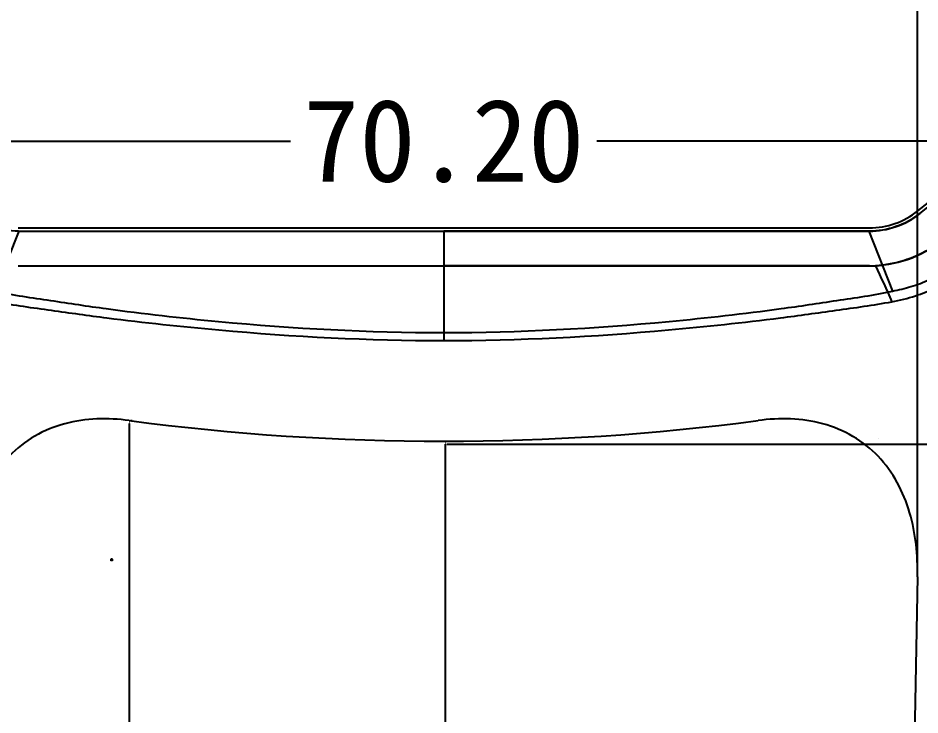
# Model space of a CAD drawing. Header units: inches. Extents: x -850 to 339, y -315 to 884.
# Drawn here: x -7.1 to 47.4, y -198.3 to -156.1 of the extents above; entities that cross this region are included whole.
import ezdxf
from ezdxf.lldxf.tags import DXFTag

# ---------------------------------------------------------------- set-up
doc = ezdxf.new("R2010")
doc.units = ezdxf.units.IN
doc.header["$MEASUREMENT"] = 0
doc.layers.add('SX$17', color=7, linetype='Continuous', true_color=0xffffff)
for name, color, linetype in [('VE001I437$0000000000011', 255, 'Continuous'), ('VE001I438$0000000000011', 255, 'Continuous'), ('VE001I439$0000000000011', 255, 'Continuous'), ('VE001I440$0000000000011', 255, 'Continuous'), ('VE001I441$0000000000011', 255, 'Continuous'), ('VE001I442$0000000000011', 255, 'Continuous'), ('VE001I453$1000000100011', 255, 'Continuous'), ('VE001I454$1000000100011', 255, 'Continuous'), ('VE001I455$1000000100011', 255, 'Continuous'), ('VE200I1000$1000000100011', 255, 'Continuous'), ('VE200I1012$0000000000011', 255, 'Continuous'), ('VE200I1022$0000000000011', 255, 'Continuous'), ('VE200I1023$0000000000011', 255, 'Continuous'), ('VE200I1035$0000000000011', 255, 'Continuous'), ('VE200I1036$0000000000011', 255, 'Continuous'), ('VE200I1037$0000000000011', 255, 'Continuous'), ('VE200I1038$1000000100011', 255, 'Continuous'), ('VE200I1041$0000000000011', 255, 'Continuous'), ('VE200I1042$0000000000011', 255, 'Continuous'), ('VE200I1049$0000000000011', 255, 'Continuous'), ('VE200I1050$0000000000011', 255, 'Continuous'), ('VE200I1070$0000000000011', 255, 'Continuous'), ('VE200I1071$0000000000111', 255, 'Continuous'), ('VE200I1074$0000000000011', 255, 'Continuous'), ('VE200I1075$0000000000111', 255, 'Continuous'), ('VE200I1076$0000000000111', 255, 'Continuous'), ('VE200I1079$0000000000111', 255, 'Continuous'), ('VE200I474$0000000000011', 255, 'Continuous'), ('VE200I475$0000000000011', 255, 'Continuous'), ('VE200I476$0000000000011', 255, 'Continuous'), ('VE200I941$1000000100011', 255, 'Continuous'), ('VE200I942$1000000100011', 255, 'Continuous'), ('VE200I945$1000000100011', 255, 'Continuous'), ('VE200I966$1000000100011', 255, 'Continuous'), ('VE200I970$1000001110011', 255, 'Continuous'), ('VE200I971$1001001110011', 255, 'Continuous'), ('VE200I972$1000000100011', 255, 'Continuous'), ('VE200I992$1000000100011', 255, 'Continuous'), ('VE200I993$1000001110011', 255, 'Continuous'), ('VE200I994$1100101110011', 255, 'Continuous'), ('VE200I998$1000001100011', 255, 'Continuous'), ('VE200I999$1100101110011', 255, 'Continuous')]:
    doc.layers.add(name, color=color, linetype=linetype)
tags = doc.linetypes.add('HIDDEN', pattern=[0.5, 0.25, -0.25]).pattern_tags.tags
tags[6:7] = [DXFTag(74, 4), DXFTag(75, 0), DXFTag(340, '0'), DXFTag(46, 0.0), DXFTag(50, 0.0), DXFTag(44, 0.0), DXFTag(45, 0.0)]
tags[4:5] = [DXFTag(74, 4), DXFTag(75, 0), DXFTag(340, '0'), DXFTag(46, 0.0), DXFTag(50, 0.0), DXFTag(44, 0.0), DXFTag(45, 0.0)]
doc.dimstyles.get("Standard").update_dxf_attribs({"dimtxt": 5, "dimasz": 0.18, "dimexe": 0.18, "dimexo": 0.0625, "dimgap": 0.09, "dimtad": 0, "dimtih": 1, "dimtoh": 1, "dimzin": 0, "dimdsep": 46, "dimtxsty": 'Standard', "dimcen": 0.09, "dimclrt": 3, "dimadec": 0, "dimazin": 0, "dimtfac": 1, "dimtofl": 0, "dimtmove": 0, "dimatfit": 3, "dimfxl": 0, "dimtolj": 1, "dimtzin": 0, "dimarcsym": 0})

# ---------------------------------------------------------------- blocks, each defined once
blk = doc.blocks.new('*D94')
at = {"color": 0, "lineweight": -2}
for p, q in [((-16.468, -171.19), (-16.468, -163.387)), ((53.732, -171.19), (53.732, -163.387)), ((-16.288, -163.567), (9.375, -163.567)), ((53.552, -163.567), (27.888, -163.567))]:
    blk.add_line(p, q, dxfattribs=at)
at = {"color": 0}
for points in [[(-16.288, -163.537), (-16.288, -163.597), (-16.468, -163.567)], [(53.552, -163.537), (53.552, -163.597), (53.732, -163.567)]]:
    blk.add_solid(points, dxfattribs=at)
at = {"layer": 'Defpoints', "color": 0}
for p in [(53.732, -163.567), (-16.468, -171.253, 1.3), (53.732, -171.253, 1.3)]:
    blk.add_point(p, dxfattribs=at)
at = {"color": 3, "insert": (18.632, -163.567), "char_height": 5, "attachment_point": 5}
blk.add_mtext('\\A1;70.20', dxfattribs=at)
blk = doc.blocks.new('*D85')
at = {"color": 0, "lineweight": -2}
for p, q in [((18.694, -85.505), (92.722, -85.505)), ((92.542, -85.685), (92.542, -184.632)), ((92.542, -288.759), (92.542, -189.812)), ((18.694, -288.939), (92.722, -288.939))]:
    blk.add_line(p, q, dxfattribs=at)
at = {"color": 0}
for points in [[(92.512, -85.685), (92.572, -85.685), (92.542, -85.505)], [(92.512, -288.759), (92.572, -288.759), (92.542, -288.939)]]:
    blk.add_solid(points, dxfattribs=at)
at = {"layer": 'Defpoints', "color": 0}
for p in [(18.632, -85.505, 8.3), (18.632, -288.939, 8.3), (92.542, -288.939)]:
    blk.add_point(p, dxfattribs=at)
at = {"color": 3, "insert": (92.542, -187.222), "char_height": 5, "attachment_point": 5}
blk.add_mtext('\\A1;203.43', dxfattribs=at)
blk = doc.blocks.new('*D99')
at = {"color": 0, "lineweight": -2}
for p, q in [((-0.372, -180.658), (-0.372, -226.445)), ((-0.309, -180.478), (-0.192, -180.478)), ((-0.372, -277.411), (-0.372, -231.625)), ((-4.897, -277.591), (-0.192, -277.591))]:
    blk.add_line(p, q, dxfattribs=at)
at = {"color": 0}
for points in [[(-0.402, -180.658), (-0.342, -180.658), (-0.372, -180.478)], [(-0.402, -277.411), (-0.342, -277.411), (-0.372, -277.591)]]:
    blk.add_solid(points, dxfattribs=at)
at = {"layer": 'Defpoints', "color": 0}
for p in [(-0.372, -180.478, 15), (-0.372, -180.478), (-4.96, -277.591, 15)]:
    blk.add_point(p, dxfattribs=at)
at = {"color": 3, "insert": (-0.372, -229.035), "char_height": 5, "attachment_point": 5}
blk.add_mtext('\\A1;97.11', dxfattribs=at)
blk = doc.blocks.new('*D100')
at = {"color": 0, "lineweight": -2}
for p, q in [((18.632, -36.628), (18.632, -36.448)), ((18.542, -36.538), (18.722, -36.538)), ((18.758, -219.983), (18.732, -181.907)), ((18.938, -219.983), (18.758, -219.983))]:
    blk.add_line(p, q, dxfattribs=at)
at = {"color": 0}
blk.add_solid([(18.762, -181.907), (18.702, -181.907), (18.731, -181.727)], dxfattribs=at)
at = {"layer": 'Defpoints', "color": 0}
for p in [(18.632, -36.538, 15), (18.731, -181.727, 15)]:
    blk.add_point(p, dxfattribs=at)
at = {"color": 3, "insert": (32.361, -219.983), "char_height": 5, "attachment_point": 5}
blk.add_mtext('\\A1;R145.19', dxfattribs=at)
blk = doc.blocks.new('*D104')
at = {"color": 0, "lineweight": -2}
for p, q in [((29.289, -244.632), (29.469, -244.632)), ((29.469, -244.632), (30.212, -277.82))]:
    blk.add_line(p, q, dxfattribs=at)
at = {"color": 0}
blk.add_solid([(30.242, -277.819), (30.182, -277.82), (30.216, -278)], dxfattribs=at)
at = {"layer": 'Defpoints', "color": 0}
for p in [(18.632, 239.532, 15), (30.216, -278, 15)]:
    blk.add_point(p, dxfattribs=at)
at = {"color": 3, "insert": (15.032, -244.632), "char_height": 5, "attachment_point": 5}
blk.add_mtext('\\A1;R517.66', dxfattribs=at)
blk = doc.blocks.new('*D107')
at = {"color": 0, "lineweight": -2}
for p, q in [((-31.375, -176.008), (-31.195, -176.008)), ((-31.195, -176.008), (-9.524, -185.395)), ((-1.524, -188.9), (-1.344, -188.9)), ((-1.434, -188.99), (-1.434, -188.81))]:
    blk.add_line(p, q, dxfattribs=at)
at = {"color": 0}
blk.add_solid([(-9.512, -185.368), (-9.536, -185.423), (-9.359, -185.467)], dxfattribs=at)
at = {"layer": 'Defpoints', "color": 0}
for p in [(-9.359, -185.467, 15), (-1.434, -188.9, 15)]:
    blk.add_point(p, dxfattribs=at)
at = {"color": 3, "insert": (-41.465, -176.008), "char_height": 5, "attachment_point": 5}
blk.add_mtext('\\A1;R8.64', dxfattribs=at)
blk = doc.blocks.new('*D108')
at = {"color": 0, "lineweight": -2}
for p, q in [((-10.009, -189.872), (-10.009, -133.139)), ((-9.829, -133.319), (8.542, -133.319)), ((47.092, -133.319), (28.722, -133.319)), ((47.272, -189.872), (47.272, -133.139))]:
    blk.add_line(p, q, dxfattribs=at)
at = {"color": 0}
for points in [[(-9.829, -133.289), (-9.829, -133.349), (-10.009, -133.319)], [(47.092, -133.289), (47.092, -133.349), (47.272, -133.319)]]:
    blk.add_solid(points, dxfattribs=at)
at = {"layer": 'Defpoints', "color": 0}
for p in [(47.272, -133.319), (-10.009, -189.934, 15), (47.272, -189.934, 15)]:
    blk.add_point(p, dxfattribs=at)
at = {"color": 3, "insert": (18.632, -133.319), "char_height": 5, "attachment_point": 5}
blk.add_mtext('\\A1;57.28', dxfattribs=at)
blk = doc.blocks.new('*D109')
at = {"color": 0, "lineweight": -2}
for p, q in [((18.824, -181.907), (77.331, -181.907)), ((77.151, -182.087), (77.151, -227.452)), ((77.151, -277.997), (77.151, -232.632)), ((18.824, -278.177), (77.331, -278.177))]:
    blk.add_line(p, q, dxfattribs=at)
at = {"color": 0}
for points in [[(77.121, -182.087), (77.181, -182.087), (77.151, -181.907)], [(77.121, -277.997), (77.181, -277.997), (77.151, -278.177)]]:
    blk.add_solid(points, dxfattribs=at)
at = {"layer": 'Defpoints', "color": 0}
for p in [(18.762, -181.907), (18.762, -278.177), (77.151, -278.177)]:
    blk.add_point(p, dxfattribs=at)
at = {"color": 3, "insert": (77.151, -230.042), "char_height": 5, "attachment_point": 5}
blk.add_mtext('\\A1;96.27', dxfattribs=at)

msp = doc.modelspace()

# ---------------------------------------------------------------- linework, layer by layer
at = {"layer": 'SX$17', "color": 9, "linetype": 'HIDDEN'}
msp.add_line((44.926, -181.585, 13.106), (44.926, -181.585, 8.6), dxfattribs=at)
at = {"layer": 'VE001I437$0000000000011', "color": 21}
msp.add_line((-7.098, -168.819, 13.1), (44.361, -168.819, 13.1), dxfattribs=at)
at = {"layer": 'VE001I438$0000000000011', "color": 21}
msp.add_line((-7.098, -168.819, 14.8), (-7.098, -168.819, 13.1), dxfattribs=at)
at = {"layer": 'VE001I439$0000000000011', "color": 21}
msp.add_arc((44.361, -164.119, 13.1), 4.7, 270, 308.5, dxfattribs=at)
at = {"layer": 'VE001I440$0000000000011', "color": 21}
msp.add_line((44.361, -168.819, 14.8), (44.361, -168.819, 13.1), dxfattribs=at)
at = {"layer": 'VE001I441$0000000000011', "color": 21}
msp.add_line((47.287, -167.797, 13.1), (56.558, -160.423, 13.1), dxfattribs=at)
at = {"layer": 'VE001I442$0000000000011', "color": 21}
msp.add_line((47.287, -167.797, 14.8), (47.287, -167.797, 13.1), dxfattribs=at)
at = {"layer": 'VE001I453$1000000100011', "color": 21}
msp.add_line((-7.098, -168.819, 14.8), (44.361, -168.819, 14.8), dxfattribs=at)
at = {"layer": 'VE001I454$1000000100011', "color": 21}
msp.add_arc((44.361, -164.119, 14.8), 4.7, 270, 308.5, dxfattribs=at)
at = {"layer": 'VE001I455$1000000100011', "color": 21}
msp.add_line((47.287, -167.797, 14.8), (56.558, -160.423, 14.8), dxfattribs=at)
at = {"layer": 'VE200I1000$1000000100011', "color": 9}
msp.add_open_spline([(47.42, -167.947, 14.532), (46.547, -168.645, 14.533), (45.45, -169.026, 14.53), (44.331, -169.019, 14.528)], degree=3, dxfattribs=at)
at = {"layer": 'VE200I1012$0000000000011', "color": 9}
msp.add_line((47.411, -167.954, 13.1), (56.682, -160.58, 13.1), dxfattribs=at)
at = {"layer": 'VE200I1022$0000000000011', "color": 9}
msp.add_line((-7.098, -169.019, 13.1), (44.361, -169.019, 13.1), dxfattribs=at)
at = {"layer": 'VE200I1023$0000000000011', "color": 9}
msp.add_arc((44.361, -164.119, 13.1), 4.9, 270, 308.5, dxfattribs=at)
at = {"layer": 'VE200I1035$0000000000011', "color": 9}
msp.add_line((47.411, -167.954, 13.1), (47.411, -167.954, 14.532), dxfattribs=at)
at = {"layer": 'VE200I1036$0000000000011', "color": 9}
msp.add_line((44.361, -169.019, 13.1), (44.361, -169.019, 14.528), dxfattribs=at)
at = {"layer": 'VE200I1037$0000000000011', "color": 9}
msp.add_line((-7.098, -169.019, 13.1), (-7.098, -169.019, 14.528), dxfattribs=at)
at = {"layer": 'VE200I1038$1000000100011', "color": 9}
msp.add_open_spline([(-7.068, -169.019, 14.528), (-4.079, -169.019, 14.538), (-1.091, -169.019, 14.539), (1.898, -169.019, 14.542), (4.687, -169.019, 14.544), (7.476, -169.019, 14.546), (10.265, -169.019, 14.547), (13.054, -169.019, 14.548), (15.843, -169.019, 14.549), (18.632, -169.019, 14.549)], degree=3, knots=[0, 0, 0, 0, 0.348878, 0.348878, 0.348878, 0.674439, 0.674439, 0.674439, 1, 1, 1, 1], dxfattribs=at)
at = {"layer": 'VE200I1041$0000000000011', "color": 9}
msp.add_open_spline([(-7.098, -171.119, 13.569), (-3.637, -171.119, 13.485), (-0.175, -171.119, 13.463), (3.287, -171.119, 13.436), (5.844, -171.119, 13.417), (8.402, -171.119, 13.403), (10.959, -171.119, 13.393), (13.517, -171.119, 13.384), (16.074, -171.119, 13.379), (18.632, -171.119, 13.379)], degree=3, knots=[0, 0, 0, 0, 0.40363, 0.40363, 0.40363, 0.701813, 0.701813, 0.701813, 1, 1, 1, 1], dxfattribs=at)
at = {"layer": 'VE200I1042$0000000000011', "color": 9}
msp.add_open_spline([(18.632, -171.119, 13.379), (18.632, -172.612, 14.146), (18.632, -174.118, 14.919), (18.632, -175.638, 15.7)], degree=3, dxfattribs=at)
at = {"layer": 'VE200I1049$0000000000011', "color": 9}
msp.add_open_spline([(44.361, -171.119, 13.569), (44.487, -171.119, 13.572), (44.612, -171.116, 13.573), (44.736, -171.109, 13.571)], degree=3, dxfattribs=at)
at = {"layer": 'VE200I1050$0000000000011', "color": 9}
msp.add_open_spline([(44.735, -171.109, 13.571), (45.064, -171.829, 14.093), (45.392, -172.555, 14.62), (45.72, -173.286, 15.152)], degree=3, dxfattribs=at)
at = {"layer": 'VE200I1070$0000000000011', "color": 9}
msp.add_open_spline([(48.542, -169.733, 13.539), (48.232, -169.964, 13.537), (47.902, -170.17, 13.537), (47.557, -170.347, 13.539), (47.213, -170.523, 13.54), (46.853, -170.672, 13.543), (46.484, -170.789, 13.548), (45.92, -170.969, 13.555), (45.327, -171.077, 13.565), (44.736, -171.109, 13.571)], degree=3, knots=[0, 0, 0, 0, 0.282573, 0.282573, 0.282573, 0.565142, 0.565142, 0.565142, 1, 1, 1, 1], dxfattribs=at)
at = {"layer": 'VE200I1071$0000000000111', "color": 9}
msp.add_arc((44.361, -164.119, 11.1), 7, 270, 308.5, dxfattribs=at)
at = {"layer": 'VE200I1074$0000000000011', "color": 9}
msp.add_open_spline([(44.361, -171.119, 13.569), (40.9, -171.119, 13.485), (37.437, -171.119, 13.463), (33.975, -171.119, 13.436), (31.418, -171.119, 13.417), (28.861, -171.119, 13.403), (26.303, -171.119, 13.393), (23.746, -171.119, 13.384), (21.189, -171.119, 13.379), (18.632, -171.119, 13.379)], degree=3, knots=[0, 0, 0, 0, 0.403696, 0.403696, 0.403696, 0.701846, 0.701846, 0.701846, 1, 1, 1, 1], dxfattribs=at)
at = {"layer": 'VE200I1075$0000000000111', "color": 9}
msp.add_line((-7.098, -171.119, 11.1), (44.361, -171.119, 11.1), dxfattribs=at)
at = {"layer": 'VE200I1076$0000000000111', "color": 9}
msp.add_line((44.361, -171.119, 11.1), (44.361, -171.119, 13.569), dxfattribs=at)
at = {"layer": 'VE200I1079$0000000000111', "color": 9}
msp.add_line((-7.098, -171.119, 11.1), (-7.098, -171.119, 13.569), dxfattribs=at)
at = {"layer": 'VE200I474$0000000000011', "color": 9}
msp.add_open_spline([(-8.457, -173.286, 15.152), (-7.343, -173.503, 15.197), (-6.218, -173.646, 15.24), (-3.973, -173.961, 15.32), (-2.851, -174.121, 15.357), (0.523, -174.55, 15.459), (2.78, -174.792, 15.516), (9.557, -175.402, 15.654), (14.093, -175.634, 15.7), (18.632, -175.638, 15.7)], degree=3, knots=[0, 0, 0, 0, 0.125, 0.125, 0.25, 0.25, 0.5, 0.5, 1, 1, 1, 1], dxfattribs=at)
at = {"layer": 'VE200I475$0000000000011', "color": 9}
msp.add_open_spline([(18.632, -175.638, 15.7), (23.171, -175.637, 15.7), (27.705, -175.402, 15.654), (34.483, -174.792, 15.516), (36.739, -174.55, 15.459), (40.114, -174.121, 15.357), (41.236, -173.961, 15.32), (43.482, -173.646, 15.24), (44.606, -173.503, 15.197), (45.721, -173.286, 15.152)], degree=3, knots=[0, 0, 0, 0, 0.5, 0.5, 0.75, 0.75, 0.875, 0.875, 1, 1, 1, 1], dxfattribs=at)
at = {"layer": 'VE200I476$0000000000011', "color": 9}
msp.add_open_spline([(45.721, -173.286, 15.152), (46.201, -173.193, 15.133), (46.68, -173.082, 15.113), (47.146, -172.931, 15.093), (47.552, -172.799, 15.076), (47.95, -172.635, 15.058), (48.331, -172.44, 15.042), (48.722, -172.24, 15.024), (49.098, -172.006, 15.007), (49.447, -171.74, 14.991)], degree=3, knots=[0, 0, 0, 0, 0.360784, 0.360784, 0.360784, 0.675922, 0.675922, 0.675922, 1, 1, 1, 1], dxfattribs=at)
at = {"layer": 'VE200I941$1000000100011', "color": 9}
msp.add_open_spline([(47.272, -189.934, 15), (47.298, -188.617, 15), (47.169, -187.313, 15), (46.425, -184.779, 15), (45.797, -183.582, 15), (44.003, -181.696, 15), (42.826, -181.017, 15), (40.266, -180.33, 15), (38.945, -180.305, 15), (37.635, -180.478, 15)], degree=3, knots=[0, 0, 0, 0, 0.25, 0.25, 0.5, 0.5, 0.75, 0.75, 1, 1, 1, 1], dxfattribs=at)
at = {"layer": 'VE200I942$1000000100011', "color": 9}
msp.add_open_spline([(-0.372, -180.478, 15), (-1.679, -180.305, 15), (-2.981, -180.328, 15), (-5.542, -181.007, 15), (-6.72, -181.68, 15), (-8.529, -183.573, 15), (-9.162, -184.785, 15), (-9.903, -187.302, 15), (-10.035, -188.615, 15), (-10.009, -189.934, 15)], degree=3, knots=[0, 0, 0, 0, 0.25, 0.25, 0.5, 0.5, 0.75, 0.75, 1, 1, 1, 1], dxfattribs=at)
at = {"layer": 'VE200I945$1000000100011', "color": 9}
msp.add_arc((18.632, -36.538, 15), 145.189, 262.47901, 277.52099, dxfattribs=at)
at = {"layer": 'VE200I966$1000000100011', "color": 9}
msp.add_line((47.272, -189.934, 15), (45.628, -273.825, 15), dxfattribs=at)
at = {"layer": 'VE200I970$1000001110011', "color": 9}
msp.add_line((-7.059, -169.021, 14.529), (-8.499, -172.65, 17.152), dxfattribs=at)
at = {"layer": 'VE200I971$1001001110011', "color": 9}
msp.add_open_spline([(-8.499, -172.65, 17.152), (-7.386, -172.891, 17.197), (-6.26, -173.042, 17.24), (-4.014, -173.383, 17.319), (-2.89, -173.553, 17.356), (0.488, -174.01, 17.459), (2.748, -174.265, 17.516), (9.537, -174.908, 17.654), (14.082, -175.154, 17.7), (18.632, -175.155, 17.7)], degree=3, knots=[0, 0, 0, 0, 0.125, 0.125, 0.25, 0.25, 0.5, 0.5, 1, 1, 1, 1], dxfattribs=at)
at = {"layer": 'VE200I972$1000000100011', "color": 9}
msp.add_open_spline([(-7.068, -169.019, 14.528), (-8.186, -169.026, 14.53), (-9.283, -168.645, 14.533), (-10.157, -167.947, 14.532)], degree=3, dxfattribs=at)
at = {"layer": 'VE200I992$1000000100011', "color": 9}
msp.add_open_spline([(44.331, -169.019, 14.528), (41.534, -169.019, 14.537), (38.736, -169.019, 14.539), (35.939, -169.019, 14.541), (33.054, -169.019, 14.544), (30.17, -169.019, 14.546), (27.285, -169.019, 14.547), (24.401, -169.019, 14.548), (21.516, -169.019, 14.549), (18.632, -169.019, 14.549)], degree=3, knots=[0, 0, 0, 0, 0.326556, 0.326556, 0.326556, 0.663278, 0.663278, 0.663278, 1, 1, 1, 1], dxfattribs=at)
at = {"layer": 'VE200I993$1000001110011', "color": 9}
msp.add_rational_spline([(18.632, -169.019, 14.549), (18.632, -169.052, 14.566), (18.632, -169.086, 14.583), (18.632, -171.115, 15.625), (18.632, -173.126, 16.658), (18.632, -175.155, 17.7)], [1.01249386769, 1.01242519768, 1.012356489, 1.00819185355, 1.00409592677, 1], degree=3, knots=[0, 0, 0, 0, 0.016498, 0.016498, 1, 1, 1, 1], dxfattribs=at)
at = {"layer": 'VE200I994$1100101110011', "color": 9}
msp.add_open_spline([(18.632, -175.155, 17.7), (23.181, -175.154, 17.7), (27.726, -174.908, 17.654), (34.516, -174.265, 17.516), (36.776, -174.01, 17.459), (40.154, -173.553, 17.356), (41.277, -173.383, 17.319), (43.523, -173.042, 17.24), (44.649, -172.891, 17.197), (45.762, -172.65, 17.152)], degree=3, knots=[0, 0, 0, 0, 0.5, 0.5, 0.75, 0.75, 0.875, 0.875, 1, 1, 1, 1], dxfattribs=at)
at = {"layer": 'VE200I998$1000001100011', "color": 9}
msp.add_line((44.322, -169.021, 14.529), (45.762, -172.65, 17.152), dxfattribs=at)
at = {"layer": 'VE200I999$1100101110011', "color": 9}
msp.add_open_spline([(45.762, -172.65, 17.152), (46.135, -172.569, 17.137), (46.507, -172.481, 17.122), (46.874, -172.374, 17.106), (47.258, -172.261, 17.09), (47.635, -172.117, 17.074), (47.996, -171.943, 17.058), (48.368, -171.764, 17.042), (48.726, -171.552, 17.026), (49.057, -171.306, 17.011)], degree=3, knots=[0, 0, 0, 0, 0.318909, 0.318909, 0.318909, 0.65426, 0.65426, 0.65426, 1, 1, 1, 1], dxfattribs=at)

# ---------------------------------------------------------------- dimensions: what is measured, and where the dimension line sits
at = {"color": 1}
for center, mpoint, picture, middle in [((18.632, 239.532, 15), (30.216, -278, 15), '*D104', (15.032, -244.632)), ((18.632, -36.538, 15), (18.731, -181.727, 15), '*D100', (32.361, -219.983)), ((-1.434, -188.9, 15), (-9.359, -185.467, 15), '*D107', (-41.465, -176.008))]:
    dim = msp.add_radius_dim(center=center, mpoint=mpoint, dimstyle='Standard', dxfattribs=at)
    dim.commit()
    dim.dimension.update_dxf_attribs({"geometry": picture, "text_midpoint": middle, "dimtype": 164})
dim = msp.add_linear_dim(base=(92.542, -288.939), p1=(18.632, -85.505, 8.3), p2=(18.632, -288.939, 8.3), angle=90, dimstyle='Standard')
dim.commit()
dim.dimension.update_dxf_attribs({"geometry": '*D85', "text_midpoint": (92.542, -187.222)})
dim = msp.add_linear_dim(base=(47.272, -133.319), p1=(-10.009, -189.934, 15), p2=(47.272, -189.934, 15), dimstyle='Standard', dxfattribs=at)
dim.commit()
dim.dimension.update_dxf_attribs({"geometry": '*D108', "text_midpoint": (18.632, -133.319)})
dim = msp.add_linear_dim(base=(53.732, -163.567), p1=(-16.468, -171.253, 1.3), p2=(53.732, -171.253, 1.3), dimstyle='Standard')
dim.commit()
dim.dimension.update_dxf_attribs({"geometry": '*D94', "text_midpoint": (18.632, -163.567)})
for base, p1, p2, picture, middle in [((-0.372, -180.478), (-4.96, -277.591, 15), (-0.372, -180.478, 15), '*D99', (-0.372, -229.035)), ((77.151, -278.177), (18.762, -181.907), (18.762, -278.177), '*D109', (77.151, -230.042))]:
    dim = msp.add_linear_dim(base=base, p1=p1, p2=p2, angle=90, dimstyle='Standard', dxfattribs=at)
    dim.commit()
    dim.dimension.update_dxf_attribs({"geometry": picture, "text_midpoint": middle})

doc.saveas('drawing.dxf')
